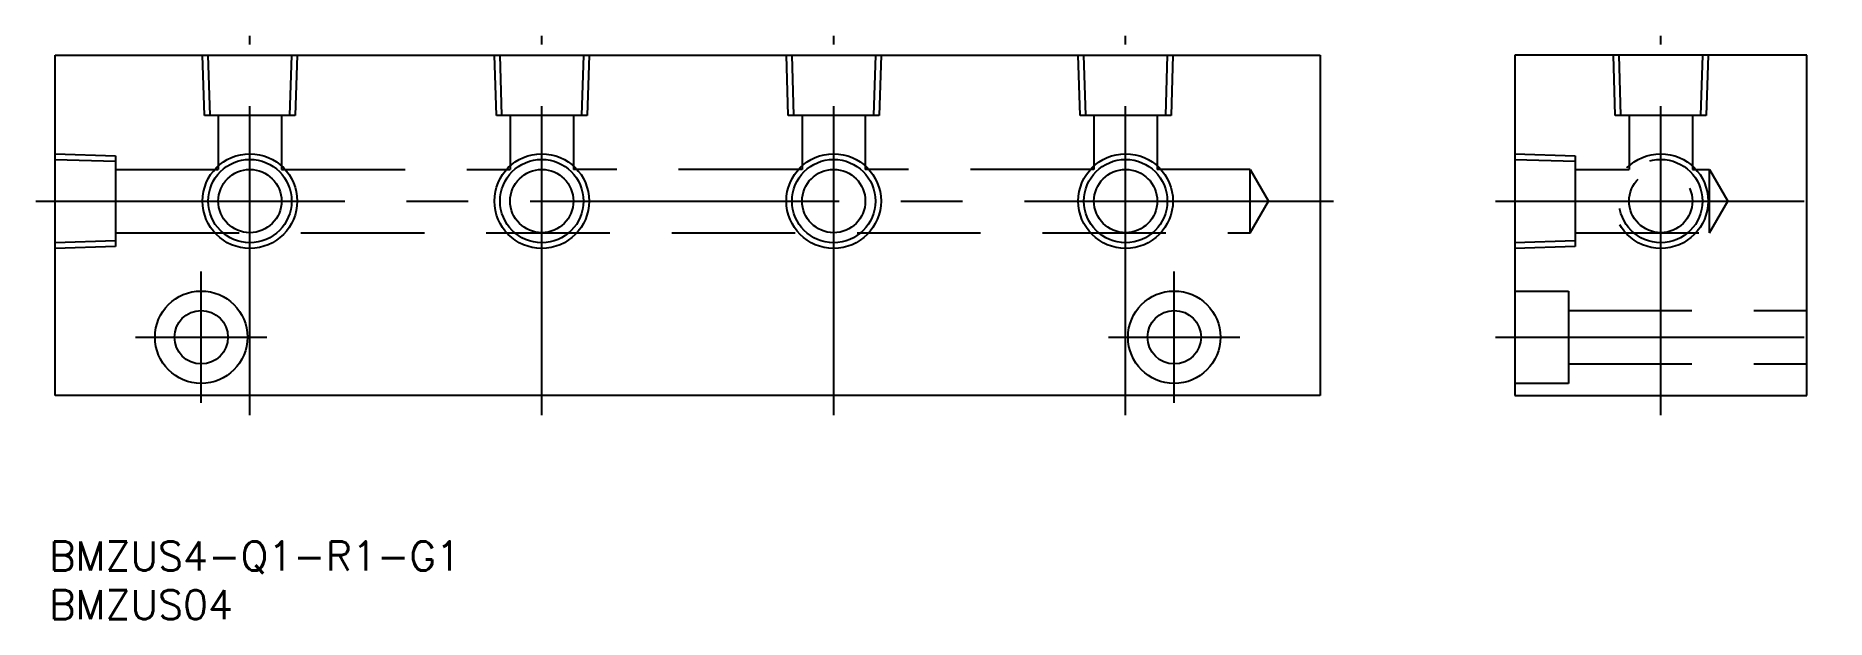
# Model space of a CAD drawing. Extents: x -2 to 182, y -23 to 37.
import ezdxf

# ---------------------------------------------------------------- set-up
doc = ezdxf.new("R2010")
doc.units = 0
doc.linetypes.add('CENTER', pattern=[50.8, 31.75, -6.35, 6.35, -6.35])
doc.linetypes.add('DASHED', pattern=[19.05, 12.7, -6.35])
doc.layers.get('0').update_dxf_attribs({"linetype": 'CONTINUOUS'})
doc.layers.add('CENTER', color=1, linetype='CONTINUOUS')
doc.styles.get("Standard").update_dxf_attribs({"font": 'txt.shx', "height": 3, "bigfont": 'bigfont.shx'})

# ---------------------------------------------------------------- blocks, each defined once
blk = doc.blocks.new('*U2')
at = {"color": 7, "linetype": 'CONTINUOUS'}
blk.add_text('BMZUS4-Q1-R1-G1', height=3, dxfattribs=at).set_placement((-0.625, -18))
blk = doc.blocks.new('*U3')
at = {"color": 7, "linetype": 'CONTINUOUS'}
blk.add_text('BMZUS04', height=3, dxfattribs=at).set_placement((-0.625, -23))

msp = doc.modelspace()

# ---------------------------------------------------------------- linework, layer by layer
at = {"color": 7, "linetype": 'CONTINUOUS'}
for p, q in [((0, 0), (0, 35)), ((0, 35), (130, 35)), ((130, 35), (130, 0)), ((180, 35), (150, 35)), ((150, 35), (150, 0)), ((180, 0), (180, 35)), ((130, 0), (0, 0)), ((150, 0), (180, 0))]:
    msp.add_line(p, q, dxfattribs=at)
at = {"color": 3, "linetype": 'DASHED'}
for p, q in [((15.32975, 28.8), (15.136, 35)), ((15.91075, 28.8), (15.717, 35)), ((24.283, 35), (24.08925, 28.8)), ((24.864, 35), (24.67025, 28.8)), ((45.32975, 28.8), (45.136, 35)), ((45.91075, 28.8), (45.717, 35)), ((54.283, 35), (54.08925, 28.8)), ((54.864, 35), (54.67025, 28.8)), ((75.32975, 28.8), (75.136, 35)), ((75.91075, 28.8), (75.717, 35)), ((84.283, 35), (84.08925, 28.8)), ((84.864, 35), (84.67025, 28.8)), ((105.32975, 28.8), (105.136, 35)), ((105.91075, 28.8), (105.717, 35)), ((114.283, 35), (114.08925, 28.8)), ((114.864, 35), (114.67025, 28.8)), ((160.32975, 28.8), (160.136, 35)), ((160.91075, 28.8), (160.717, 35)), ((169.283, 35), (169.08925, 28.8)), ((169.864, 35), (169.67025, 28.8)), ((24.67025, 28.8), (15.32975, 28.8)), ((16.75, 28.8), (16.75, 23.25)), ((23.25, 28.8), (23.25, 23.25)), ((54.67025, 28.8), (45.32975, 28.8)), ((46.75, 28.8), (46.75, 23.25)), ((53.25, 28.8), (53.25, 23.25)), ((84.67025, 28.8), (75.32975, 28.8)), ((76.75, 28.8), (76.75, 23.25)), ((83.25, 28.8), (83.25, 23.25)), ((114.67025, 28.8), (105.32975, 28.8)), ((106.75, 28.8), (106.75, 23.25)), ((113.25, 28.8), (113.25, 23.25)), ((169.67025, 28.8), (160.32975, 28.8)), ((161.75, 28.8), (161.75, 23.25)), ((168.25, 28.8), (168.25, 23.25)), ((0, 24.864), (6.2, 24.67025)), ((0, 24.283), (6.2, 24.08925)), ((6.2, 24.67025), (6.2, 15.32975)), ((150, 24.864), (156.2, 24.67025)), ((150, 24.283), (156.2, 24.08925)), ((156.2, 24.67025), (156.2, 15.32975)), ((6.2, 23.25), (16.75, 23.25)), ((23.25, 23.25), (46.75, 23.25)), ((76.75, 23.25), (53.25, 23.25)), ((106.75, 23.25), (83.25, 23.25)), ((122.8, 23.25), (113.25, 23.25)), ((122.8, 16.75), (122.8, 23.25)), ((122.8, 23.25), (124.67639, 20)), ((156.2, 23.25), (161.75, 23.25)), ((168.25, 23.25), (170, 23.25)), ((170, 16.75), (170, 23.25)), ((170, 23.25), (171.87639, 20)), ((122.8, 16.75), (124.67639, 20)), ((170, 16.75), (171.87639, 20)), ((6.2, 16.75), (122.8, 16.75)), ((156.2, 16.75), (170, 16.75)), ((6.2, 15.91075), (0, 15.717)), ((6.2, 15.32975), (0, 15.136)), ((156.2, 15.91075), (150, 15.717)), ((156.2, 15.32975), (150, 15.136)), ((150, 10.75), (155.5, 10.75)), ((155.5, 10.75), (155.5, 1.25)), ((155.5, 8.75), (180, 8.75)), ((155.5, 3.25), (180, 3.25)), ((155.5, 1.25), (150, 1.25))]:
    msp.add_line(p, q, dxfattribs=at)
at = {"color": 3, "linetype": 'CONTINUOUS'}
for centre in [(20, 20), (50, 20), (80, 20), (110, 20)]:
    msp.add_circle(centre, 4.864, dxfattribs=at)
at = {"color": 7, "linetype": 'CONTINUOUS'}
for centre, radius in [((20, 20), 4.283), ((50, 20), 4.283), ((80, 20), 4.283), ((110, 20), 4.283), ((20, 20), 3.25), ((50, 20), 3.25), ((80, 20), 3.25), ((110, 20), 3.25), ((15, 6), 4.75), ((115, 6), 4.75), ((15, 6), 2.75), ((115, 6), 2.75)]:
    msp.add_circle(centre, radius, dxfattribs=at)
at = {"color": 3, "linetype": 'DASHED'}
for radius in [4.864, 4.283, 3.25]:
    msp.add_circle((165, 20), radius, dxfattribs=at)
at = {"layer": 'CENTER', "color": 1, "linetype": 'CENTER'}
for p, q in [((20, -2), (20, 37)), ((50, -2), (50, 37)), ((80, -2), (80, 37)), ((110, -2), (110, 37)), ((165, -2), (165, 37)), ((-2, 20), (132, 20)), ((148, 20), (182, 20)), ((15, -0.75), (15, 12.75)), ((115, -0.75), (115, 12.75)), ((8.25, 6), (21.75, 6)), ((108.25, 6), (121.75, 6)), ((148, 6), (182, 6))]:
    msp.add_line(p, q, dxfattribs=at)

# ---------------------------------------------------------------- block references
at = {"color": 7, "linetype": 'CONTINUOUS'}
for name in ['*U2', '*U3']:
    msp.add_blockref(name, (0, 0), dxfattribs=at)

doc.saveas('drawing.dxf')
